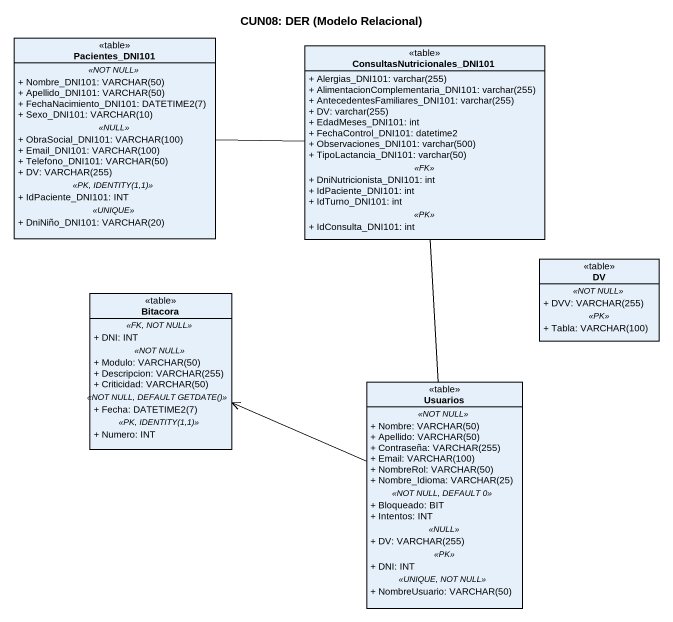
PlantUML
@startuml
title CUN08: DER (Modelo Relacional)
hide circle
hide empty members
skinparam classAttributeIconSize 0
class Pacientes_DNI101 <<table>> {
  .. <<NOT NULL>> ..
  {field} + Nombre_DNI101: VARCHAR(50)
  {field} + Apellido_DNI101: VARCHAR(50)
  {field} + FechaNacimiento_DNI101: DATETIME2(7)
  {field} + Sexo_DNI101: VARCHAR(10)
  .. <<NULL>> ..
  {field} + ObraSocial_DNI101: VARCHAR(100)
  {field} + Email_DNI101: VARCHAR(100)
  {field} + Telefono_DNI101: VARCHAR(50)
  {field} + DV: VARCHAR(255)
  .. <<PK, IDENTITY(1,1)>> ..
  + IdPaciente_DNI101: INT
  .. <<UNIQUE>> ..
  {field} + DniNiño_DNI101: VARCHAR(20)
}
class "ConsultasNutricionales_DNI101" as ConsultasNutricionales <<table>> {
  {field} + Alergias_DNI101: varchar(255)
  {field} + AlimentacionComplementaria_DNI101: varchar(255)
  {field} + AntecedentesFamiliares_DNI101: varchar(255)
  {field} + DV: varchar(255)
  + EdadMeses_DNI101: int
  + FechaControl_DNI101: datetime2
  {field} + Observaciones_DNI101: varchar(500)
  {field} + TipoLactancia_DNI101: varchar(50)
  .. <<FK>> ..
  + DniNutricionista_DNI101: int
  + IdPaciente_DNI101: int
  + IdTurno_DNI101: int
  .. <<PK>> ..
  + IdConsulta_DNI101: int
}
class Bitacora <<table>> {
  .. <<FK, NOT NULL>> ..
  + DNI: INT
  .. <<NOT NULL>> ..
  {field} + Modulo: VARCHAR(50)
  {field} + Descripcion: VARCHAR(255)
  {field} + Criticidad: VARCHAR(50)
  .. <<NOT NULL, DEFAULT GETDATE()>> ..
  {field} + Fecha: DATETIME2(7)
  .. <<PK, IDENTITY(1,1)>> ..
  + Numero: INT
}
class DV <<table>> {
  .. <<NOT NULL>> ..
  {field} + DVV: VARCHAR(255)
  .. <<PK>> ..
  {field} + Tabla: VARCHAR(100)
}
class Usuarios <<table>> {
  .. <<NOT NULL>> ..
  {field} + Nombre: VARCHAR(50)
  {field} + Apellido: VARCHAR(50)
  {field} + Contraseña: VARCHAR(255)
  {field} + Email: VARCHAR(100)
  {field} + NombreRol: VARCHAR(50)
  {field} + Nombre_Idioma: VARCHAR(25)
  .. <<NOT NULL, DEFAULT 0>> ..
  + Bloqueado: BIT
  + Intentos: INT
  .. <<NULL>> ..
  {field} + DV: VARCHAR(255)
  .. <<PK>> ..
  + DNI: INT
  .. <<UNIQUE, NOT NULL>> ..
  {field} + NombreUsuario: VARCHAR(50)
}
Pacientes_DNI101 -right- ConsultasNutricionales
Usuarios -up- ConsultasNutricionales
Usuarios -left-> Bitacora
@enduml
